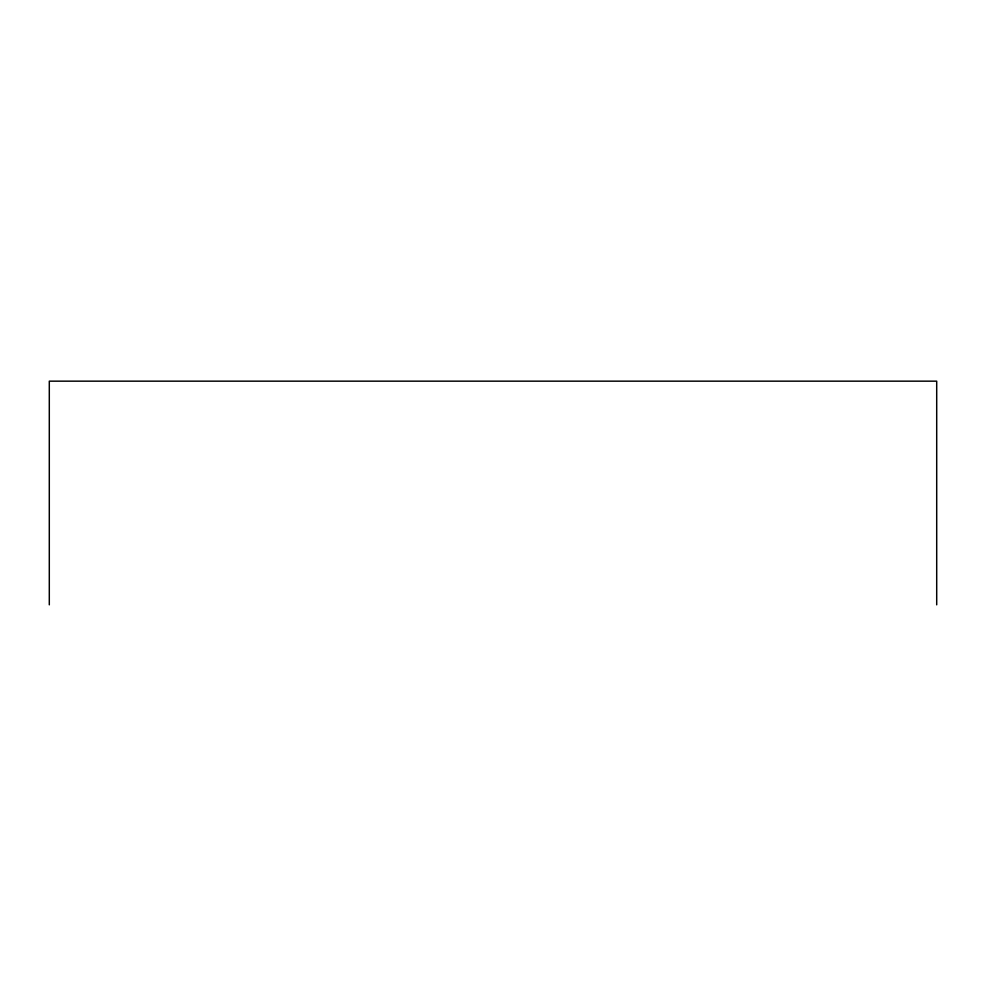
<?xml version="1.0" encoding="UTF-8"?>
<svg xmlns="http://www.w3.org/2000/svg" width="986" height="986" viewBox="0 0 986 986"><rect width="100%" height="100%" fill="white"/><g stroke="black" fill="none" stroke-linecap="round" stroke-linejoin="round"><path stroke-width="1.48" d="M936.7 604.837L936.7 381.163L49.3 381.163L49.3 604.837"/></g></svg>
